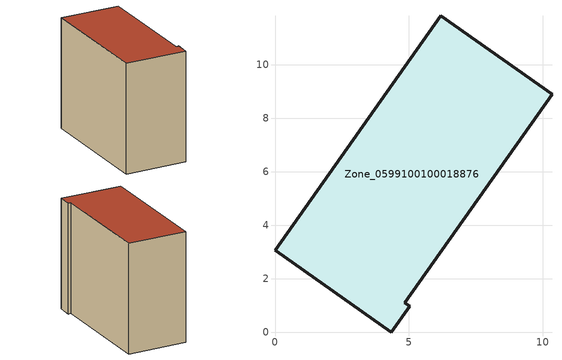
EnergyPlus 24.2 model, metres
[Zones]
Zone_0599100100018876
 floor ground (C_G): 0,3.07 6.19,11.85 10.35,8.91 4.84,1.11 5.03,0.98 4.34,0 z3.85
 wall outside (C_F): 4.34,0 5.03,0.98 4.84,1.11 10.35,8.91 6.19,11.85 0,3.07 4.34,0 z3.85:13.22
 roof outside (C_R): 6.19,11.85 0,3.07 4.34,0 5.03,0.98 4.84,1.11 10.35,8.91 z13.22
[BUILDING]
Pand.0599100100018876: North Axis=0; Terrain=City; Loads Convergence Tolerance Value=0.04; Temperature Convergence Tolerance Value=0.4; Solar Distribution=FullExterior; Maximum Number of Warmup Days=25; Minimum Number of Warmup Days=1
[Site:Location]
Rotterdam.The.Hague.AP_ZH_NLD Design_Conditions: Latitude=51.96; Longitude=4.45; Time Zone=1; Elevation=-4.5
[SITE:GROUNDTEMPERATURE:BUILDINGSURFACE]
18, 18, 18, 18, 18, 18, 18, 18, 18, 18, 18, 18
[MATERIAL] Thermal Absorptance=0.9; Solar Absorptance=0.7; Visible Absorptance=0.7
Name | Roughness | Thickness | Conductivity | Density | Specific Heat
G.TI.2015-2018 | MediumSmooth | 0.15 | 0.0428571 | 540 | 1210
F.TI.2015-2018 | Rough | 0.3 | 0.0666667 | 1920 | 840
R.TI.2015-2018 | MediumRough | 0.2 | 0.0333333 | 1500 | 1000
[CONSTRUCTION]
C_G: G.TI.2015-2018
C_F: F.TI.2015-2018
C_R: R.TI.2015-2018
[ZONE]
Zone_0599100100018876: Type=1; Multiplier=1; Ceiling Height=Autocalculate; Volume=Autocalculate; Floor Area=autocalculate; Part of Total Floor Area=Yes
[ZONEINFILTRATION:DESIGNFLOWRATE]
Infil_Zone_0599100100018876: Zone or ZoneList or Space or SpaceList=Zone_0599100100018876; Schedule=AlwaysOn; Design Flow Rate Calculation Method=Flow/Area; Flow Rate per Floor Area=0.0015; Constant Term Coefficient=1; Temperature Term Coefficient=0; Velocity Term Coefficient=0; Velocity Squared Term Coefficient=0
[HVACTEMPLATE:ZONE:IDEALLOADSAIRSYSTEM]
Zone_0599100100018876: Maximum Heating Supply Air Temperature=50; Minimum Cooling Supply Air Temperature=13; Maximum Heating Supply Air Humidity Ratio=0.0156; Minimum Cooling Supply Air Humidity Ratio=0.0077; Heating Limit=NoLimit; Cooling Limit=NoLimit; Dehumidification Control Type=ConstantSensibleHeatRatio; Cooling Sensible Heat Ratio=0.7; Dehumidification Setpoint=60; Humidification Control Type=None; Humidification Setpoint=30; Outdoor Air Method=None; Outdoor Air Flow Rate per Person=0.00944; Outdoor Air Flow Rate per Zone Floor Area=0; Outdoor Air Flow Rate per Zone=0; Demand Controlled Ventilation Type=None; Outdoor Air Economizer Type=NoEconomizer; Heat Recovery Type=None; Sensible Heat Recovery Effectiveness=0.7; Latent Heat Recovery Effectiveness=0.65
[ZONECONTROL:THERMOSTAT]
ThermostatControl_Zone_0599100100018876: Zone or ZoneList=Zone_0599100100018876; Control Type Schedule=DualSetpointControlType; Control 1=Thermostat_Zone_0599100100018876; Temperature Difference Between Cutout And Setpoint=0
[THERMOSTATSETPOINT:DUALSETPOINT]
Thermostat_Zone_0599100100018876: Heating Setpoint Temperature Schedule=HeatingSetpoint_Zone_0599100100018876; Cooling Setpoint Temperature Schedule=CoolingSetpoint_Zone_0599100100018876
[SCHEDULE:COMPACT]
HeatingSetpoint_Zone_0599100100018876: Through: 12/31, For: AllDays, Until: 24:00, 21
CoolingSetpoint_Zone_0599100100018876: Through: 12/31, For: AllDays, Until: 24:00, 24
DualSetpointControlType: Through: 12/31, For: AllDays, Until: 24:00, 4
AlwaysOn: Through: 12/31, For: AllDays, Until: 24:00, 1
